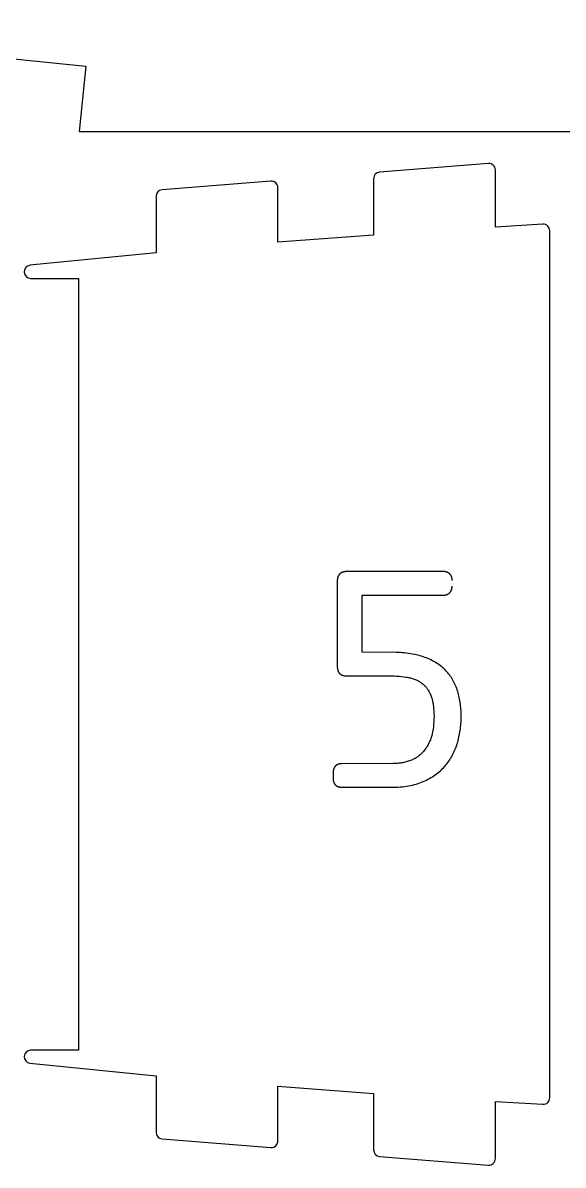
# Model space of a CAD drawing. Extents: x 296 to 1497, y 3 to 304.
# Drawn here: x 593.8 to 618.6, y 189.8 to 242.3 of the extents above; entities that cross this region are included whole.
import ezdxf

# ---------------------------------------------------------------- set-up
doc = ezdxf.new("R2010")
doc.units = 0
doc.layers.add('FLAT_PANELS', color=1, linetype='CONTINUOUS')
doc.layers.add('HELP_LINES', color=3, linetype='CONTINUOUS')

msp = doc.modelspace()

# ---------------------------------------------------------------- linework, layer by layer
at = {"layer": 'FLAT_PANELS'}
for p, q in [((577.473, 242.328), (596.669, 240.332)), ((596.669, 240.332), (596.357, 237.332, 0)), ((596.357, 237.332, 0), (725.749, 237.332)), ((615.165, 235.86, 0), (610.165, 235.456, 0)), ((615.489, 232.931, 0), (615.489, 235.561, 0)), ((605.165, 235.052, 0), (600.165, 234.648, 0)), ((609.889, 235.157, 0), (609.889, 232.56, 0)), ((605.489, 232.231, 0), (605.489, 234.753, 0)), ((599.889, 234.349, 0), (599.889, 231.754, 0)), ((617.671, 233.062, 0), (615.489, 232.931, 0)), ((609.889, 232.56, 0), (605.489, 232.231, 0)), ((617.989, 192.876, 0), (617.989, 232.762, 0)), ((599.889, 231.754, 0), (594.093, 231.173, 0)), ((594.126, 230.574, 0), (596.326, 230.574, 0)), ((596.326, 230.574, 0), (596.326, 195.064, 0)), ((596.326, 195.064, 0), (594.126, 195.064, 0)), ((594.093, 194.465, 0), (599.889, 193.884, 0)), ((599.889, 193.884, 0), (599.889, 191.289, 0)), ((605.489, 190.885, 0), (605.489, 193.407, 0)), ((605.489, 193.407, 0), (609.889, 193.078, 0)), ((609.889, 193.078, 0), (609.889, 190.481, 0)), ((615.489, 190.077, 0), (615.489, 192.707, 0)), ((615.489, 192.707, 0), (617.671, 192.576, 0)), ((600.165, 190.99, 0), (605.165, 190.586, 0)), ((610.165, 190.182, 0), (615.165, 189.778, 0))]:
    msp.add_line(p, q, dxfattribs=at)
for centre, start, end in [((610.189, 235.157, 0), 94.6168, 180), ((615.189, 235.561, 0), 360, 94.6168), ((605.189, 234.753, 0), 360, 94.6168), ((600.189, 234.349, 0), 94.6168, 180), ((617.689, 232.762, 0), 0, 93.3577), ((594.126, 230.874, 0), 96.2562, 270), ((594.126, 194.764, 0), 90, 263.7438), ((617.689, 192.876, 0), 266.6423, 360), ((600.189, 191.289, 0), 180, 265.3832), ((605.189, 190.885, 0), 265.3832, 0), ((610.189, 190.481, 0), 180, 265.3832), ((615.189, 190.077, 0), 265.3832, 0)]:
    msp.add_arc(centre, 0.3, start, end, dxfattribs=at)
at = {"layer": 'HELP_LINES'}
for p, q in [((608.424, 217.038), (608.415, 217.033)), ((608.433, 217.042), (608.424, 217.038)), ((608.442, 217.046), (608.433, 217.042)), ((608.452, 217.05), (608.442, 217.046)), ((608.461, 217.054), (608.452, 217.05)), ((608.471, 217.057), (608.461, 217.054)), ((608.481, 217.061), (608.471, 217.057)), ((608.491, 217.064), (608.481, 217.061)), ((608.501, 217.067), (608.491, 217.064)), ((608.512, 217.069), (608.501, 217.067)), ((608.522, 217.072), (608.512, 217.069)), ((608.533, 217.074), (608.522, 217.072)), ((608.544, 217.076), (608.533, 217.074)), ((608.555, 217.078), (608.544, 217.076)), ((608.566, 217.08), (608.555, 217.078)), ((608.578, 217.081), (608.566, 217.08)), ((608.589, 217.082), (608.578, 217.081)), ((608.601, 217.083), (608.589, 217.082)), ((608.613, 217.084), (608.601, 217.083)), ((608.625, 217.084), (608.613, 217.084)), ((608.637, 217.085), (608.625, 217.084)), ((608.65, 217.085), (608.637, 217.085)), ((613.105, 217.085), (608.65, 217.085)), ((613.117, 217.084), (613.105, 217.085)), ((613.128, 217.084), (613.117, 217.084)), ((613.139, 217.083), (613.128, 217.084)), ((613.15, 217.082), (613.139, 217.083)), ((613.161, 217.081), (613.15, 217.082)), ((613.172, 217.08), (613.161, 217.081)), ((613.183, 217.078), (613.172, 217.08)), ((613.193, 217.076), (613.183, 217.078)), ((613.203, 217.074), (613.193, 217.076)), ((613.213, 217.072), (613.203, 217.074)), ((613.223, 217.069), (613.213, 217.072)), ((613.233, 217.067), (613.223, 217.069)), ((613.243, 217.064), (613.233, 217.067)), ((613.252, 217.061), (613.243, 217.064)), ((613.262, 217.057), (613.252, 217.061)), ((613.271, 217.054), (613.262, 217.057)), ((613.28, 217.05), (613.271, 217.054)), ((613.289, 217.046), (613.28, 217.05)), ((613.298, 217.042), (613.289, 217.046)), ((613.306, 217.038), (613.298, 217.042)), ((613.315, 217.033), (613.306, 217.038)), ((608.224, 216.713), (608.223, 216.701)), ((608.223, 216.701), (608.223, 216.69)), ((608.223, 216.69), (608.223, 212.692)), ((608.225, 216.724), (608.224, 216.713)), ((608.226, 216.735), (608.225, 216.724)), ((608.227, 216.746), (608.226, 216.735)), ((608.228, 216.756), (608.227, 216.746)), ((608.23, 216.767), (608.228, 216.756)), ((608.232, 216.777), (608.23, 216.767)), ((608.234, 216.788), (608.232, 216.777)), ((608.236, 216.798), (608.234, 216.788)), ((608.239, 216.808), (608.236, 216.798)), ((608.242, 216.818), (608.239, 216.808)), ((608.245, 216.827), (608.242, 216.818)), ((608.248, 216.837), (608.245, 216.827)), ((608.251, 216.846), (608.248, 216.837)), ((608.255, 216.855), (608.251, 216.846)), ((608.259, 216.864), (608.255, 216.855)), ((608.263, 216.873), (608.259, 216.864)), ((608.267, 216.882), (608.263, 216.873)), ((608.272, 216.891), (608.267, 216.882)), ((608.276, 216.899), (608.272, 216.891)), ((608.281, 216.907), (608.276, 216.899)), ((608.287, 216.915), (608.281, 216.907)), ((608.292, 216.923), (608.287, 216.915)), ((608.298, 216.931), (608.292, 216.923)), ((608.303, 216.939), (608.298, 216.931)), ((608.309, 216.947), (608.303, 216.939)), ((608.316, 216.954), (608.309, 216.947)), ((608.322, 216.961), (608.316, 216.954)), ((608.329, 216.968), (608.322, 216.961)), ((608.336, 216.975), (608.329, 216.968)), ((608.343, 216.982), (608.336, 216.975)), ((608.35, 216.988), (608.343, 216.982)), ((608.358, 216.995), (608.35, 216.988)), ((608.366, 217.001), (608.358, 216.995)), ((608.373, 217.007), (608.366, 217.001)), ((608.381, 217.012), (608.373, 217.007)), ((608.39, 217.018), (608.381, 217.012)), ((608.398, 217.023), (608.39, 217.018)), ((608.407, 217.028), (608.398, 217.023)), ((608.415, 217.033), (608.407, 217.028)), ((613.323, 217.028), (613.315, 217.033)), ((613.331, 217.023), (613.323, 217.028)), ((613.339, 217.018), (613.331, 217.023)), ((613.347, 217.012), (613.339, 217.018)), ((613.355, 217.007), (613.347, 217.012)), ((613.363, 217.001), (613.355, 217.007)), ((613.37, 216.995), (613.363, 217.001)), ((613.377, 216.988), (613.37, 216.995)), ((613.384, 216.982), (613.377, 216.988)), ((613.391, 216.975), (613.384, 216.982)), ((613.398, 216.968), (613.391, 216.975)), ((613.405, 216.961), (613.398, 216.968)), ((613.411, 216.954), (613.405, 216.961)), ((613.417, 216.947), (613.411, 216.954)), ((613.423, 216.939), (613.417, 216.947)), ((613.429, 216.931), (613.423, 216.939)), ((613.434, 216.923), (613.429, 216.931)), ((613.439, 216.915), (613.434, 216.923)), ((613.445, 216.907), (613.439, 216.915)), ((613.449, 216.899), (613.445, 216.907)), ((613.454, 216.891), (613.449, 216.899)), ((613.458, 216.882), (613.454, 216.891)), ((613.463, 216.873), (613.458, 216.882)), ((613.467, 216.864), (613.463, 216.873)), ((613.47, 216.855), (613.467, 216.864)), ((613.474, 216.846), (613.47, 216.855)), ((613.477, 216.837), (613.474, 216.846)), ((613.48, 216.827), (613.477, 216.837)), ((613.483, 216.818), (613.48, 216.827)), ((613.486, 216.808), (613.483, 216.818)), ((613.488, 216.798), (613.486, 216.808)), ((613.491, 216.788), (613.488, 216.798)), ((613.493, 216.777), (613.491, 216.788)), ((613.495, 216.767), (613.493, 216.777)), ((613.496, 216.756), (613.495, 216.767)), ((613.498, 216.746), (613.496, 216.756)), ((613.499, 216.735), (613.498, 216.746)), ((613.5, 216.724), (613.499, 216.735)), ((613.5, 216.713), (613.5, 216.724)), ((613.501, 216.701), (613.5, 216.713)), ((613.501, 216.69), (613.501, 216.701)), ((613.501, 216.678), (613.501, 216.69)), ((609.36, 213.371), (609.36, 216)), ((609.36, 216), (613.094, 216)), ((613.094, 216), (613.105, 216)), ((613.105, 216), (613.117, 216)), ((613.117, 216), (613.128, 216.001)), ((613.128, 216.001), (613.139, 216.002)), ((613.139, 216.002), (613.15, 216.003)), ((613.15, 216.003), (613.161, 216.004)), ((613.161, 216.004), (613.172, 216.005)), ((613.172, 216.005), (613.183, 216.007)), ((613.183, 216.007), (613.193, 216.009)), ((613.193, 216.009), (613.203, 216.011)), ((613.203, 216.011), (613.213, 216.013)), ((613.213, 216.013), (613.223, 216.016)), ((613.223, 216.016), (613.233, 216.018)), ((613.233, 216.018), (613.243, 216.021)), ((613.243, 216.021), (613.252, 216.025)), ((613.252, 216.025), (613.262, 216.028)), ((613.262, 216.028), (613.271, 216.032)), ((613.271, 216.032), (613.28, 216.036)), ((613.28, 216.036), (613.289, 216.04)), ((613.289, 216.04), (613.298, 216.044)), ((613.298, 216.044), (613.306, 216.049)), ((613.306, 216.049), (613.315, 216.053)), ((613.315, 216.053), (613.323, 216.058)), ((613.323, 216.058), (613.331, 216.063)), ((613.331, 216.063), (613.339, 216.069)), ((613.339, 216.069), (613.347, 216.074)), ((613.347, 216.074), (613.355, 216.08)), ((613.355, 216.08), (613.363, 216.086)), ((613.363, 216.086), (613.37, 216.093)), ((613.37, 216.093), (613.377, 216.099)), ((613.377, 216.099), (613.384, 216.106)), ((613.384, 216.106), (613.391, 216.113)), ((613.391, 216.113), (613.398, 216.12)), ((613.398, 216.12), (613.405, 216.127)), ((613.405, 216.127), (613.411, 216.135)), ((613.411, 216.135), (613.417, 216.142)), ((613.417, 216.142), (613.423, 216.15)), ((613.423, 216.15), (613.429, 216.158)), ((613.429, 216.158), (613.434, 216.166)), ((613.434, 216.166), (613.439, 216.174)), ((613.439, 216.174), (613.445, 216.182)), ((613.445, 216.182), (613.449, 216.191)), ((613.449, 216.191), (613.454, 216.199)), ((613.454, 216.199), (613.458, 216.208)), ((613.458, 216.208), (613.463, 216.217)), ((613.463, 216.217), (613.467, 216.226)), ((613.467, 216.226), (613.47, 216.235)), ((613.47, 216.235), (613.474, 216.245)), ((613.474, 216.245), (613.477, 216.254)), ((613.477, 216.254), (613.48, 216.264)), ((613.48, 216.264), (613.483, 216.273)), ((613.483, 216.273), (613.486, 216.283)), ((613.486, 216.283), (613.488, 216.293)), ((613.488, 216.293), (613.491, 216.303)), ((613.491, 216.303), (613.493, 216.314)), ((613.493, 216.314), (613.495, 216.324)), ((613.495, 216.324), (613.496, 216.335)), ((613.496, 216.335), (613.498, 216.346)), ((613.498, 216.346), (613.499, 216.357)), ((613.499, 216.357), (613.5, 216.368)), ((613.5, 216.379), (613.501, 216.39)), ((613.5, 216.368), (613.5, 216.379)), ((613.501, 216.402), (613.501, 216.413)), ((613.501, 216.39), (613.501, 216.402)), ((610.92, 213.368), (609.36, 213.371)), ((611.121, 213.358), (610.92, 213.368)), ((611.219, 213.351), (611.121, 213.358)), ((611.315, 213.342), (611.219, 213.351)), ((611.41, 213.331), (611.315, 213.342)), ((611.502, 213.319), (611.41, 213.331)), ((611.592, 213.305), (611.502, 213.319)), ((611.681, 213.29), (611.592, 213.305)), ((611.767, 213.273), (611.681, 213.29)), ((611.852, 213.254), (611.767, 213.273)), ((611.934, 213.234), (611.852, 213.254)), ((612.015, 213.212), (611.934, 213.234)), ((612.094, 213.189), (612.015, 213.212)), ((612.17, 213.164), (612.094, 213.189)), ((612.245, 213.138), (612.17, 213.164)), ((612.319, 213.11), (612.245, 213.138)), ((612.39, 213.08), (612.319, 213.11)), ((612.46, 213.05), (612.39, 213.08)), ((612.528, 213.017), (612.46, 213.05)), ((612.595, 212.984), (612.528, 213.017)), ((612.66, 212.949), (612.595, 212.984)), ((612.723, 212.913), (612.66, 212.949)), ((612.784, 212.875), (612.723, 212.913)), ((612.844, 212.836), (612.784, 212.875)), ((612.901, 212.796), (612.844, 212.836)), ((608.223, 212.692), (608.223, 212.68)), ((608.223, 212.68), (608.223, 212.668)), ((608.223, 212.668), (608.224, 212.656)), ((608.224, 212.656), (608.225, 212.644)), ((608.225, 212.644), (608.226, 212.632)), ((608.226, 212.632), (608.227, 212.62)), ((608.227, 212.62), (608.228, 212.609)), ((608.228, 212.609), (608.23, 212.598)), ((608.23, 212.598), (608.232, 212.587)), ((608.232, 212.587), (608.234, 212.576)), ((608.234, 212.576), (608.236, 212.566)), ((608.236, 212.566), (608.239, 212.555)), ((608.239, 212.555), (608.242, 212.545)), ((608.242, 212.545), (608.245, 212.535)), ((608.245, 212.535), (608.248, 212.525)), ((608.248, 212.525), (608.251, 212.516)), ((608.251, 212.516), (608.255, 212.506)), ((608.255, 212.506), (608.259, 212.497)), ((608.259, 212.497), (608.263, 212.488)), ((608.263, 212.488), (608.267, 212.479)), ((608.267, 212.479), (608.272, 212.471)), ((608.272, 212.471), (608.276, 212.462)), ((608.276, 212.462), (608.281, 212.454)), ((608.281, 212.454), (608.287, 212.446)), ((608.287, 212.446), (608.292, 212.438)), ((608.292, 212.438), (608.298, 212.43)), ((608.298, 212.43), (608.303, 212.423)), ((608.303, 212.423), (608.309, 212.415)), ((608.309, 212.415), (608.316, 212.408)), ((608.316, 212.408), (608.322, 212.401)), ((608.322, 212.401), (608.329, 212.395)), ((608.329, 212.395), (608.336, 212.388)), ((608.336, 212.388), (608.343, 212.382)), ((608.343, 212.382), (608.35, 212.376)), ((608.35, 212.376), (608.358, 212.37)), ((608.358, 212.37), (608.366, 212.364)), ((608.366, 212.364), (608.373, 212.358)), ((608.373, 212.358), (608.381, 212.353)), ((608.381, 212.353), (608.39, 212.348)), ((608.39, 212.348), (608.398, 212.343)), ((608.398, 212.343), (608.407, 212.338)), ((608.407, 212.338), (608.415, 212.334)), ((608.415, 212.334), (608.424, 212.329)), ((608.424, 212.329), (608.433, 212.325)), ((608.433, 212.325), (608.442, 212.321)), ((608.442, 212.321), (608.452, 212.317)), ((608.452, 212.317), (608.461, 212.314)), ((608.461, 212.314), (608.471, 212.311)), ((608.471, 212.311), (608.481, 212.307)), ((608.481, 212.307), (608.491, 212.305)), ((608.491, 212.305), (608.501, 212.302)), ((612.958, 212.754), (612.901, 212.796)), ((613.012, 212.711), (612.958, 212.754)), ((613.065, 212.666), (613.012, 212.711)), ((613.116, 212.62), (613.065, 212.666)), ((613.165, 212.573), (613.116, 212.62)), ((613.213, 212.524), (613.165, 212.573)), ((613.259, 212.474), (613.213, 212.524)), ((613.303, 212.423), (613.259, 212.474)), ((613.346, 212.371), (613.303, 212.423)), ((613.387, 212.317), (613.346, 212.371)), ((613.427, 212.262), (613.387, 212.317)), ((608.501, 212.302), (608.512, 212.299)), ((608.512, 212.299), (608.522, 212.297)), ((608.522, 212.297), (608.533, 212.295)), ((608.533, 212.295), (608.544, 212.293)), ((608.544, 212.293), (608.555, 212.291)), ((608.555, 212.291), (608.566, 212.29)), ((608.566, 212.29), (608.578, 212.288)), ((608.578, 212.288), (608.589, 212.287)), ((608.589, 212.287), (608.601, 212.286)), ((608.601, 212.286), (608.625, 212.285)), ((608.625, 212.285), (610.834, 212.283)), ((610.834, 212.283), (610.954, 212.279)), ((610.954, 212.279), (611.069, 212.272)), ((611.069, 212.272), (611.18, 212.261)), ((611.18, 212.261), (611.287, 212.248)), ((611.287, 212.248), (611.39, 212.232)), ((611.39, 212.232), (611.439, 212.223)), ((611.439, 212.223), (611.488, 212.213)), ((611.488, 212.213), (611.536, 212.202)), ((611.536, 212.202), (611.582, 212.191)), ((611.582, 212.191), (611.628, 212.179)), ((611.628, 212.179), (611.672, 212.166)), ((611.672, 212.166), (611.716, 212.152)), ((611.716, 212.152), (611.759, 212.136)), ((611.759, 212.136), (611.8, 212.12)), ((611.8, 212.12), (611.841, 212.103)), ((611.841, 212.103), (611.88, 212.085)), ((611.88, 212.085), (611.919, 212.066)), ((611.919, 212.066), (611.957, 212.046)), ((611.957, 212.046), (611.993, 212.025)), ((611.993, 212.025), (612.029, 212.003)), ((612.029, 212.003), (612.064, 211.98)), ((612.064, 211.98), (612.097, 211.956)), ((612.097, 211.956), (612.13, 211.931)), ((612.13, 211.931), (612.162, 211.905)), ((612.162, 211.905), (612.193, 211.878)), ((612.193, 211.878), (612.208, 211.864)), ((612.208, 211.864), (612.222, 211.85)), ((612.222, 211.85), (612.237, 211.836)), ((612.237, 211.836), (612.251, 211.821)), ((612.251, 211.821), (612.265, 211.806)), ((612.265, 211.806), (612.279, 211.791)), ((612.279, 211.791), (612.293, 211.776)), ((613.465, 212.206), (613.427, 212.262)), ((613.501, 212.148), (613.465, 212.206)), ((613.536, 212.09), (613.501, 212.148)), ((613.569, 212.029), (613.536, 212.09)), ((613.601, 211.968), (613.569, 212.029)), ((613.63, 211.906), (613.601, 211.968)), ((613.659, 211.842), (613.63, 211.906)), ((613.685, 211.777), (613.659, 211.842)), ((612.293, 211.776), (612.306, 211.76)), ((612.306, 211.76), (612.319, 211.744)), ((612.319, 211.744), (612.332, 211.727)), ((612.332, 211.727), (612.357, 211.694)), ((612.357, 211.694), (612.381, 211.66)), ((612.381, 211.66), (612.403, 211.624)), ((612.403, 211.624), (612.425, 211.587)), ((612.425, 211.587), (612.446, 211.55)), ((612.446, 211.55), (612.466, 211.511)), ((612.466, 211.511), (612.485, 211.471)), ((612.485, 211.471), (612.503, 211.43)), ((612.503, 211.43), (612.52, 211.388)), ((612.52, 211.388), (612.536, 211.344)), ((612.536, 211.344), (612.551, 211.3)), ((612.551, 211.3), (612.565, 211.255)), ((612.565, 211.255), (612.579, 211.208)), ((613.71, 211.71), (613.685, 211.777)), ((613.734, 211.643), (613.71, 211.71)), ((613.756, 211.574), (613.734, 211.643)), ((613.776, 211.504), (613.756, 211.574)), ((613.795, 211.433), (613.776, 211.504)), ((613.813, 211.362), (613.795, 211.433)), ((613.829, 211.289), (613.813, 211.362)), ((613.844, 211.215), (613.829, 211.289)), ((612.579, 211.208), (612.591, 211.16)), ((612.591, 211.16), (612.602, 211.111)), ((612.602, 211.111), (612.613, 211.06)), ((612.613, 211.06), (612.622, 211.008)), ((612.622, 211.008), (612.631, 210.955)), ((612.631, 210.955), (612.639, 210.9)), ((612.639, 210.9), (612.645, 210.845)), ((612.645, 210.845), (612.651, 210.788)), ((612.651, 210.788), (612.661, 210.67)), ((613.858, 211.14), (613.844, 211.215)), ((613.87, 211.064), (613.858, 211.14)), ((613.88, 210.987), (613.87, 211.064)), ((613.889, 210.909), (613.88, 210.987)), ((613.897, 210.83), (613.889, 210.909)), ((613.904, 210.749), (613.897, 210.83)), ((613.909, 210.668), (613.904, 210.749)), ((612.666, 210.29), (612.66, 210.166)), ((612.661, 210.67), (612.666, 210.547)), ((612.666, 210.547), (612.668, 210.419)), ((612.668, 210.419), (612.666, 210.29)), ((613.912, 210.586), (613.909, 210.668)), ((613.909, 210.174), (613.912, 210.255)), ((613.915, 210.419), (613.912, 210.586)), ((613.912, 210.255), (613.915, 210.419)), ((612.601, 209.705), (612.589, 209.652)), ((612.611, 209.759), (612.601, 209.705)), ((612.621, 209.815), (612.611, 209.759)), ((612.63, 209.871), (612.621, 209.815)), ((612.638, 209.928), (612.63, 209.871)), ((612.645, 209.986), (612.638, 209.928)), ((612.651, 210.045), (612.645, 209.986)), ((612.66, 210.166), (612.651, 210.045)), ((613.844, 209.621), (613.858, 209.699)), ((613.858, 209.699), (613.87, 209.777)), ((613.87, 209.777), (613.88, 209.855)), ((613.88, 209.855), (613.889, 209.934)), ((613.889, 209.934), (613.897, 210.013)), ((613.897, 210.013), (613.904, 210.093)), ((613.904, 210.093), (613.909, 210.174)), ((612.421, 209.168), (612.399, 209.125)), ((612.442, 209.213), (612.421, 209.168)), ((612.462, 209.258), (612.442, 209.213)), ((612.481, 209.304), (612.462, 209.258)), ((612.499, 209.351), (612.481, 209.304)), ((612.517, 209.398), (612.499, 209.351)), ((612.533, 209.447), (612.517, 209.398)), ((612.548, 209.497), (612.533, 209.447)), ((612.563, 209.548), (612.548, 209.497)), ((612.576, 209.599), (612.563, 209.548)), ((612.589, 209.652), (612.576, 209.599)), ((613.71, 209.095), (613.734, 209.169)), ((613.734, 209.169), (613.756, 209.243)), ((613.756, 209.243), (613.776, 209.317)), ((613.776, 209.317), (613.795, 209.393)), ((613.795, 209.393), (613.813, 209.468)), ((613.813, 209.468), (613.829, 209.545)), ((613.829, 209.545), (613.844, 209.621)), ((612.028, 208.65), (611.992, 208.621)), ((612.062, 208.68), (612.028, 208.65)), ((612.096, 208.712), (612.062, 208.68)), ((612.128, 208.744), (612.096, 208.712)), ((612.159, 208.778), (612.128, 208.744)), ((612.19, 208.813), (612.159, 208.778)), ((612.219, 208.849), (612.19, 208.813)), ((612.248, 208.885), (612.219, 208.849)), ((612.275, 208.923), (612.248, 208.885)), ((612.302, 208.962), (612.275, 208.923)), ((612.328, 209.001), (612.302, 208.962)), ((612.352, 209.042), (612.328, 209.001)), ((612.376, 209.083), (612.352, 209.042)), ((612.399, 209.125), (612.376, 209.083)), ((613.501, 208.614), (613.536, 208.679)), ((613.536, 208.679), (613.569, 208.746)), ((613.569, 208.746), (613.601, 208.813)), ((613.601, 208.813), (613.63, 208.882)), ((613.63, 208.882), (613.659, 208.952)), ((613.659, 208.952), (613.685, 209.023)), ((613.685, 209.023), (613.71, 209.095)), ((608.109, 208.105), (608.103, 208.097)), ((608.115, 208.113), (608.109, 208.105)), ((608.121, 208.12), (608.115, 208.113)), ((608.127, 208.127), (608.121, 208.12)), ((608.133, 208.134), (608.127, 208.127)), ((608.14, 208.141), (608.133, 208.134)), ((608.146, 208.148), (608.14, 208.141)), ((608.153, 208.155), (608.146, 208.148)), ((608.16, 208.161), (608.153, 208.155)), ((608.168, 208.167), (608.16, 208.161)), ((608.175, 208.173), (608.168, 208.167)), ((608.183, 208.178), (608.175, 208.173)), ((608.191, 208.184), (608.183, 208.178)), ((608.199, 208.189), (608.191, 208.184)), ((608.207, 208.194), (608.199, 208.189)), ((608.216, 208.199), (608.207, 208.194)), ((608.224, 208.203), (608.216, 208.199)), ((608.233, 208.208), (608.224, 208.203)), ((608.242, 208.212), (608.233, 208.208)), ((608.251, 208.216), (608.242, 208.212)), ((608.261, 208.219), (608.251, 208.216)), ((608.27, 208.223), (608.261, 208.219)), ((608.28, 208.226), (608.27, 208.223)), ((608.29, 208.229), (608.28, 208.226)), ((608.3, 208.232), (608.29, 208.229)), ((608.31, 208.234), (608.3, 208.232)), ((608.321, 208.236), (608.31, 208.234)), ((608.332, 208.239), (608.321, 208.236)), ((608.342, 208.24), (608.332, 208.239)), ((608.354, 208.242), (608.342, 208.24)), ((608.365, 208.244), (608.354, 208.242)), ((608.376, 208.245), (608.365, 208.244)), ((608.388, 208.246), (608.376, 208.245)), ((608.4, 208.247), (608.388, 208.246)), ((608.412, 208.247), (608.4, 208.247)), ((608.424, 208.247), (608.412, 208.247)), ((610.772, 208.248), (608.424, 208.247)), ((610.833, 208.25), (610.772, 208.248)), ((610.893, 208.252), (610.833, 208.25)), ((610.952, 208.256), (610.893, 208.252)), ((611.01, 208.261), (610.952, 208.256)), ((611.067, 208.267), (611.01, 208.261)), ((611.123, 208.275), (611.067, 208.267)), ((611.178, 208.283), (611.123, 208.275)), ((611.232, 208.292), (611.178, 208.283)), ((611.285, 208.303), (611.232, 208.292)), ((611.337, 208.314), (611.285, 208.303)), ((611.388, 208.327), (611.337, 208.314)), ((611.438, 208.341), (611.388, 208.327)), ((611.486, 208.356), (611.438, 208.341)), ((611.534, 208.372), (611.486, 208.356)), ((611.581, 208.389), (611.534, 208.372)), ((611.627, 208.407), (611.581, 208.389)), ((611.671, 208.426), (611.627, 208.407)), ((611.715, 208.447), (611.671, 208.426)), ((611.758, 208.468), (611.715, 208.447)), ((611.799, 208.491), (611.758, 208.468)), ((611.84, 208.515), (611.799, 208.491)), ((611.88, 208.54), (611.84, 208.515)), ((611.918, 208.565), (611.88, 208.54)), ((611.956, 208.593), (611.918, 208.565)), ((611.992, 208.621), (611.956, 208.593)), ((613.116, 208.077), (613.165, 208.132)), ((613.165, 208.132), (613.213, 208.188)), ((613.213, 208.188), (613.259, 208.245)), ((613.259, 208.245), (613.303, 208.304)), ((613.303, 208.304), (613.346, 208.364)), ((613.346, 208.364), (613.387, 208.424)), ((613.387, 208.424), (613.427, 208.486)), ((613.427, 208.486), (613.465, 208.549)), ((613.465, 208.549), (613.501, 208.614)), ((608.031, 207.869), (608.03, 207.857)), ((608.03, 207.857), (608.03, 207.846)), ((608.03, 207.846), (608.03, 207.569)), ((608.032, 207.891), (608.031, 207.88)), ((608.031, 207.88), (608.031, 207.869)), ((608.033, 207.902), (608.032, 207.891)), ((608.035, 207.912), (608.033, 207.902)), ((608.036, 207.923), (608.035, 207.912)), ((608.038, 207.934), (608.036, 207.923)), ((608.04, 207.944), (608.038, 207.934)), ((608.042, 207.954), (608.04, 207.944)), ((608.044, 207.964), (608.042, 207.954)), ((608.047, 207.974), (608.044, 207.964)), ((608.05, 207.984), (608.047, 207.974)), ((608.052, 207.993), (608.05, 207.984)), ((608.056, 208.003), (608.052, 207.993)), ((608.059, 208.012), (608.056, 208.003)), ((608.062, 208.021), (608.059, 208.012)), ((608.066, 208.03), (608.062, 208.021)), ((608.07, 208.039), (608.066, 208.03)), ((608.074, 208.048), (608.07, 208.039)), ((608.079, 208.057), (608.074, 208.048)), ((608.083, 208.065), (608.079, 208.057)), ((608.088, 208.073), (608.083, 208.065)), ((608.093, 208.081), (608.088, 208.073)), ((608.098, 208.089), (608.093, 208.081)), ((608.103, 208.097), (608.098, 208.089)), ((612.46, 207.566), (612.528, 207.606)), ((612.528, 207.606), (612.595, 207.646)), ((612.595, 207.646), (612.66, 207.688)), ((612.66, 207.688), (612.723, 207.732)), ((612.723, 207.732), (612.784, 207.777)), ((612.784, 207.777), (612.844, 207.823)), ((612.844, 207.823), (612.901, 207.871)), ((612.901, 207.871), (612.958, 207.92)), ((612.958, 207.92), (613.012, 207.971)), ((613.012, 207.971), (613.065, 208.023)), ((613.065, 208.023), (613.116, 208.077)), ((608.03, 207.569), (608.03, 207.557)), ((608.03, 207.557), (608.03, 207.546)), ((608.03, 207.546), (608.031, 207.535)), ((608.031, 207.535), (608.031, 207.524)), ((608.031, 207.524), (608.032, 207.512)), ((608.032, 207.512), (608.033, 207.502)), ((608.033, 207.502), (608.035, 207.491)), ((608.035, 207.491), (608.036, 207.48)), ((608.036, 207.48), (608.038, 207.47)), ((608.038, 207.47), (608.04, 207.46)), ((608.04, 207.46), (608.042, 207.45)), ((608.042, 207.45), (608.044, 207.44)), ((608.044, 207.44), (608.047, 207.43)), ((608.047, 207.43), (608.05, 207.42)), ((608.05, 207.42), (608.052, 207.411)), ((608.052, 207.411), (608.056, 207.401)), ((608.056, 207.401), (608.059, 207.392)), ((608.059, 207.392), (608.062, 207.383)), ((608.062, 207.383), (608.066, 207.374)), ((608.066, 207.374), (608.07, 207.365)), ((608.07, 207.365), (608.074, 207.357)), ((608.074, 207.357), (608.079, 207.348)), ((608.079, 207.348), (608.083, 207.34)), ((608.083, 207.34), (608.088, 207.332)), ((608.088, 207.332), (608.093, 207.324)), ((608.093, 207.324), (608.098, 207.316)), ((608.098, 207.316), (608.103, 207.308)), ((608.103, 207.308), (608.109, 207.301)), ((608.109, 207.301), (608.115, 207.293)), ((608.115, 207.293), (608.121, 207.286)), ((608.121, 207.286), (608.127, 207.279)), ((608.127, 207.279), (608.133, 207.272)), ((608.133, 207.272), (608.14, 207.265)), ((608.14, 207.265), (608.146, 207.259)), ((608.146, 207.259), (608.153, 207.253)), ((608.153, 207.253), (608.16, 207.246)), ((608.16, 207.246), (608.168, 207.241)), ((608.168, 207.241), (608.175, 207.235)), ((608.175, 207.235), (608.183, 207.229)), ((608.183, 207.229), (608.191, 207.224)), ((608.191, 207.224), (608.199, 207.219)), ((608.199, 207.219), (608.207, 207.214)), ((608.207, 207.214), (608.216, 207.21)), ((608.216, 207.21), (608.224, 207.205)), ((608.224, 207.205), (608.233, 207.201)), ((608.233, 207.201), (608.242, 207.197)), ((608.242, 207.197), (608.251, 207.193)), ((608.251, 207.193), (608.261, 207.19)), ((608.261, 207.19), (608.27, 207.187)), ((608.27, 207.187), (608.28, 207.183)), ((608.28, 207.183), (608.29, 207.181)), ((608.29, 207.181), (608.3, 207.178)), ((608.3, 207.178), (608.31, 207.175)), ((608.31, 207.175), (608.321, 207.173)), ((608.321, 207.173), (608.332, 207.171)), ((608.332, 207.171), (608.342, 207.169)), ((608.342, 207.169), (608.354, 207.168)), ((608.354, 207.168), (608.365, 207.166)), ((608.365, 207.166), (608.376, 207.165)), ((608.376, 207.165), (608.388, 207.164)), ((608.388, 207.164), (608.4, 207.163)), ((608.4, 207.163), (608.412, 207.163)), ((608.412, 207.163), (608.424, 207.163)), ((608.424, 207.163), (610.71, 207.162)), ((610.71, 207.162), (610.816, 207.164)), ((610.816, 207.164), (610.92, 207.167)), ((610.92, 207.167), (611.022, 207.172)), ((611.022, 207.172), (611.121, 207.179)), ((611.121, 207.179), (611.219, 207.188)), ((611.219, 207.188), (611.315, 207.199)), ((611.315, 207.199), (611.41, 207.213)), ((611.41, 207.213), (611.502, 207.228)), ((611.502, 207.228), (611.592, 207.245)), ((611.592, 207.245), (611.681, 207.265)), ((611.681, 207.265), (611.767, 207.286)), ((611.767, 207.286), (611.852, 207.31)), ((611.852, 207.31), (611.934, 207.335)), ((611.934, 207.335), (612.015, 207.363)), ((612.015, 207.363), (612.094, 207.392)), ((612.094, 207.392), (612.17, 207.424)), ((612.17, 207.424), (612.245, 207.457)), ((612.245, 207.457), (612.319, 207.492)), ((612.319, 207.492), (612.39, 207.529)), ((612.39, 207.529), (612.46, 207.566))]:
    msp.add_line(p, q, dxfattribs=at)

doc.saveas('drawing.dxf')
